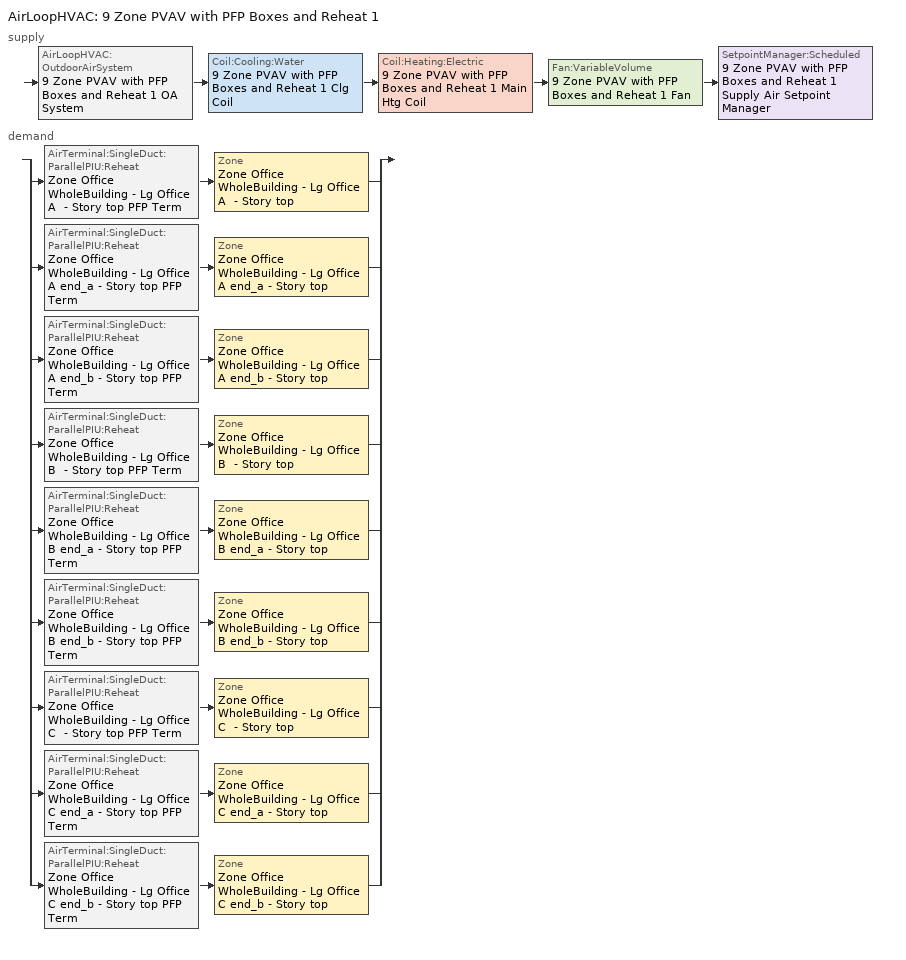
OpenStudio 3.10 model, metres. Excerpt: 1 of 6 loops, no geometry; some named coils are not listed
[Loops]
AirLoopHVAC '9 Zone PVAV with PFP Boxes and Reheat 1'
 supply: AirLoopHVAC:OutdoorAirSystem '9 Zone PVAV with PFP Boxes and Reheat 1 OA System' > Coil:Cooling:Water '9 Zone PVAV with PFP Boxes and Reheat 1 Clg Coil' > Coil:Heating:Electric '9 Zone PVAV with PFP Boxes and Reheat 1 Main Htg Coil' > Fan:VariableVolume '9 Zone PVAV with PFP Boxes and Reheat 1 Fan' > SetpointManager:Scheduled '9 Zone PVAV with PFP Boxes and Reheat 1 Supply Air Setpoint Manager'
 demand: split
  | AirTerminal:SingleDuct:ParallelPIU:Reheat 'Zone Office WholeBuilding - Lg Office A  - Story top PFP Term' > Zone 'Zone Office WholeBuilding - Lg Office A  - Story top'
  | AirTerminal:SingleDuct:ParallelPIU:Reheat 'Zone Office WholeBuilding - Lg Office A end_a - Story top PFP Term' > Zone 'Zone Office WholeBuilding - Lg Office A end_a - Story top'
  | AirTerminal:SingleDuct:ParallelPIU:Reheat 'Zone Office WholeBuilding - Lg Office A end_b - Story top PFP Term' > Zone 'Zone Office WholeBuilding - Lg Office A end_b - Story top'
  | AirTerminal:SingleDuct:ParallelPIU:Reheat 'Zone Office WholeBuilding - Lg Office B  - Story top PFP Term' > Zone 'Zone Office WholeBuilding - Lg Office B  - Story top'
  | AirTerminal:SingleDuct:ParallelPIU:Reheat 'Zone Office WholeBuilding - Lg Office B end_a - Story top PFP Term' > Zone 'Zone Office WholeBuilding - Lg Office B end_a - Story top'
  | AirTerminal:SingleDuct:ParallelPIU:Reheat 'Zone Office WholeBuilding - Lg Office B end_b - Story top PFP Term' > Zone 'Zone Office WholeBuilding - Lg Office B end_b - Story top'
  | AirTerminal:SingleDuct:ParallelPIU:Reheat 'Zone Office WholeBuilding - Lg Office C  - Story top PFP Term' > Zone 'Zone Office WholeBuilding - Lg Office C  - Story top'
  | AirTerminal:SingleDuct:ParallelPIU:Reheat 'Zone Office WholeBuilding - Lg Office C end_a - Story top PFP Term' > Zone 'Zone Office WholeBuilding - Lg Office C end_a - Story top'
  | AirTerminal:SingleDuct:ParallelPIU:Reheat 'Zone Office WholeBuilding - Lg Office C end_b - Story top PFP Term' > Zone 'Zone Office WholeBuilding - Lg Office C end_b - Story top'
[Sizing:Zone] Zone Cooling Design Supply Air Temperature Input Method=SupplyAirTemperature; Zone Cooling Design Supply Air Temperature {C}=12.7778; Zone Cooling Design Supply Air Temperature Difference {deltaC}=11.11; Zone Heating Design Supply Air Temperature Input Method=SupplyAirTemperature; Zone Heating Design Supply Air Temperature {C}=40; Zone Heating Design Supply Air Temperature Difference {deltaC}=11.11; Zone Cooling Design Supply Air Humidity Ratio {kg-H2O/kg-air}=0.0085; Zone Heating Design Supply Air Humidity Ratio {kg-H2O/kg-air}=0.008; Cooling Design Air Flow Method=DesignDay; Heating Design Air Flow Method=DesignDay; Heating Maximum Air Flow Fraction=1; Account for Dedicated Outdoor Air System=No; Dedicated Outdoor Air System Control Strategy=NeutralSupplyAir; Dedicated Outdoor Air Low Setpoint Temperature for Design {C}=autosize; Dedicated Outdoor Air High Setpoint Temperature for Design {C}=autosize; Zone Load Sizing Method=Sensible Load Only No Latent Load; Zone Latent Cooling Design Supply Air Humidity Ratio Input Method=HumidityRatioDifference; Zone Cooling Design Supply Air Humidity Ratio Difference {kgWater/kgDryAir}=0.005; Zone Latent Heating Design Supply Air Humidity Ratio Input Method=HumidityRatioDifference; Zone Humidification Design Supply Air Humidity Ratio Difference {kgWater/kgDryAir}=0.005; Sizing Option=Coincident
Zone Office WholeBuilding - Lg Office A end_a - Story top; Zone Office WholeBuilding - Lg Office B end_a - Story top; Zone Office WholeBuilding - Lg Office C end_a - Story top; Zone Office WholeBuilding - Lg Office A  - Story top; Zone Office WholeBuilding - Lg Office B  - Story top; Zone Office WholeBuilding - Lg Office C  - Story top; Zone Office WholeBuilding - Lg Office A end_b - Story top; Zone Office WholeBuilding - Lg Office B end_b - Story top; Zone Office WholeBuilding - Lg Office C end_b - Story top
[Zone equipment]
Zone Office WholeBuilding - Lg Office A end_a - Story top: Zone Office WholeBuilding - Lg Office A end_a - Story top PFP Term
Zone Office WholeBuilding - Lg Office B end_a - Story top: Zone Office WholeBuilding - Lg Office B end_a - Story top PFP Term
Zone Office WholeBuilding - Lg Office C end_a - Story top: Zone Office WholeBuilding - Lg Office C end_a - Story top PFP Term
Zone Office WholeBuilding - Lg Office A  - Story top: Zone Office WholeBuilding - Lg Office A  - Story top PFP Term
Zone Office WholeBuilding - Lg Office B  - Story top: Zone Office WholeBuilding - Lg Office B  - Story top PFP Term
Zone Office WholeBuilding - Lg Office C  - Story top: Zone Office WholeBuilding - Lg Office C  - Story top PFP Term
Zone Office WholeBuilding - Lg Office A end_b - Story top: Zone Office WholeBuilding - Lg Office A end_b - Story top PFP Term
Zone Office WholeBuilding - Lg Office B end_b - Story top: Zone Office WholeBuilding - Lg Office B end_b - Story top PFP Term
Zone Office WholeBuilding - Lg Office C end_b - Story top: Zone Office WholeBuilding - Lg Office C end_b - Story top PFP Term
[SetpointManager:Scheduled]
9 Zone PVAV with PFP Boxes and Reheat 1 Supply Air Setpoint Manager: Control Variable=Temperature; Schedule=Supply Air Temp - 55.0F; Setpoint Node or NodeList=9 Zone PVAV with PFP Boxes and Reheat 1 Supply Outlet Node
[AirLoopHVAC]
9 Zone PVAV with PFP Boxes and Reheat 1: Availability Schedule=9 Zone PVAV with PFP Boxes and Reheat 1_constant_night_fan_schedule; Design Supply Air Flow Rate {m3/s}=28.1938; Design Return Air Flow Fraction of Supply Air Flow=1
[Sizing:System]
9 Zone PVAV with PFP Boxes and Reheat 1: Type of Load to Size On=Sensible; Design Outdoor Air Flow Rate {m3/s}=28.1938; Central Heating Maximum System Air Flow Ratio=0.3; Preheat Design Temperature {C}=7.22222; Preheat Design Humidity Ratio {kg-H2O/kg-Air}=0.008; Precool Design Temperature {C}=12.7778; Precool Design Humidity Ratio {kg-H2O/kg-Air}=0.008; Central Cooling Design Supply Air Temperature {C}=12.7778; Central Heating Design Supply Air Temperature {C}=12.7778; Sizing Option=Coincident; 100% Outdoor Air in Cooling=No; 100% Outdoor Air in Heating=No; Central Cooling Design Supply Air Humidity Ratio {kg-H2O/kg-Air}=0.0085; Central Heating Design Supply Air Humidity Ratio {kg-H2O/kg-Air}=0.008; Cooling Design Air Flow Method=DesignDay; Heating Design Air Flow Method=DesignDay; System Outdoor Air Method=ZoneSum; Zone Maximum Outdoor Air Fraction=1; Cooling Supply Air Flow Rate Per Floor Area {m3/s-m2}=0.00996765; Cooling Fraction of Autosized Cooling Supply Air Flow Rate=1; Cooling Supply Air Flow Rate Per Unit Cooling Capacity {m3/s-W}=3.94755e-05; Heating Supply Air Flow Rate Per Floor Area {m3/s-m2}=0.00996765; Heating Fraction of Autosized Heating Supply Air Flow Rate=1; Heating Fraction of Autosized Cooling Supply Air Flow Rate=1; Heating Supply Air Flow Rate Per Unit Heating Capacity {m3/s-W}=3.15882e-05; Cooling Design Capacity Method=CoolingDesignCapacity; Cooling Design Capacity {W}=401836; Cooling Design Capacity Per Floor Area {W/m2}=234.7; Fraction of Autosized Cooling Design Capacity=1; Heating Design Capacity Method=HeatingDesignCapacity; Heating Design Capacity {W}=0; Heating Design Capacity Per Floor Area {W/m2}=157; Fraction of Autosized Heating Design Capacity=1; Central Cooling Capacity Control Method=OnOff; Occupant Diversity=1
[Fan:VariableVolume]
9 Zone PVAV with PFP Boxes and Reheat 1 Fan: Availability Schedule=Always On Discrete; Fan Total Efficiency=0.61165; Pressure Rise {Pa}=1389.92; Maximum Flow Rate {m3/s}=28.1938; Fan Power Minimum Flow Rate Input Method=Fraction; Fan Power Minimum Flow Fraction=0.25; Fan Power Minimum Air Flow Rate {m3/s}=0; Motor Efficiency=0.941; Motor In Airstream Fraction=1; Fan Power Coefficient 1=0.189848; Fan Power Coefficient 2=0.31447; Fan Power Coefficient 3=0.495682; Fan Power Coefficient 4=0; Fan Power Coefficient 5=0
[Coil:Heating:Electric] Availability Schedule=Always On Discrete; Efficiency=1
Name | Nominal Capacity {W}
9 Zone PVAV with PFP Boxes and Reheat 1 Main Htg Coil | 127627
Zone Office WholeBuilding - Lg Office A  - Story top Electric Reheat Coil | 266873
Zone Office WholeBuilding - Lg Office A end_a - Story top Electric Reheat Coil | 15277.9
Zone Office WholeBuilding - Lg Office A end_b - Story top Electric Reheat Coil | 13989.8
Zone Office WholeBuilding - Lg Office B  - Story top Electric Reheat Coil | 227266
Zone Office WholeBuilding - Lg Office B end_a - Story top Electric Reheat Coil | 40633.1
Zone Office WholeBuilding - Lg Office B end_b - Story top Electric Reheat Coil | 46798.9
Zone Office WholeBuilding - Lg Office C  - Story top Electric Reheat Coil | 179740
Zone Office WholeBuilding - Lg Office C end_a - Story top Electric Reheat Coil | 10324.9
Zone Office WholeBuilding - Lg Office C end_b - Story top Electric Reheat Coil | 13147.6
[Controller:OutdoorAir]
9 Zone PVAV with PFP Boxes and Reheat 1 OA Controller: Minimum Outdoor Air Flow Rate {m3/s}=1.88779; Maximum Outdoor Air Flow Rate {m3/s}=28.1938; Economizer Control Type=NoEconomizer; Economizer Control Action Type=ModulateFlow; Economizer Maximum Limit Dry-Bulb Temperature {C}=12.7778; Economizer Maximum Limit Enthalpy {J/kg}=64000; Lockout Type=LockoutWithHeating; Minimum Limit Type=FixedMinimum; Minimum Outdoor Air Schedule=9 Zone PVAV with PFP Boxes and Reheat 1_night_ventcycle_schedule; Controller Mechanical Ventilation=9 Zone PVAV with PFP Boxes and Reheat 1 Vent Controller; High Humidity Control=No; High Humidity Outdoor Air Flow Ratio=1; Control High Indoor Humidity Based on Outdoor Humidity Ratio=Yes; Heat Recovery Bypass Control Type=BypassWhenWithinEconomizerLimits; Economizer Operation Staging=InterlockedWithMechanicalCooling
[Controller:MechanicalVentilation]
9 Zone PVAV with PFP Boxes and Reheat 1 Vent Controller: Availability Schedule=Always On Discrete; System Outdoor Air Method=ZoneSum
[AirLoopHVAC:OutdoorAirSystem]
9 Zone PVAV with PFP Boxes and Reheat 1 OA System: Controller=9 Zone PVAV with PFP Boxes and Reheat 1 OA Controller
[Fan:ConstantVolume] Availability Schedule=9 Zone PVAV with PFP Boxes and Reheat 1_constant_night_fan_schedule; Fan Total Efficiency=0.4675; Pressure Rise {Pa}=0; Motor Efficiency=0.85; Motor In Airstream Fraction=1
Name | Maximum Flow Rate {m3/s}
Zone Office WholeBuilding - Lg Office A  - Story top PFP Term Fan | 12.1197
Zone Office WholeBuilding - Lg Office A end_a - Story top PFP Term Fan | 0.700581
Zone Office WholeBuilding - Lg Office A end_b - Story top PFP Term Fan | 0.640126
Zone Office WholeBuilding - Lg Office B  - Story top PFP Term Fan | 8.70347
Zone Office WholeBuilding - Lg Office B end_a - Story top PFP Term Fan | 1.83026
Zone Office WholeBuilding - Lg Office B end_b - Story top PFP Term Fan | 2.1197
Zone Office WholeBuilding - Lg Office C  - Story top PFP Term Fan | 8.02927
Zone Office WholeBuilding - Lg Office C end_a - Story top PFP Term Fan | 0.468115
Zone Office WholeBuilding - Lg Office C end_b - Story top PFP Term Fan | 0.600603
[AirTerminal:SingleDuct:ParallelPIU:Reheat] Availability Schedule=Always On Discrete; Maximum Hot Water or Steam Flow Rate {m3/s}=Autosize; Minimum Hot Water or Steam Flow Rate {m3/s}=0; Convergence Tolerance=0.001; Fan Control Type=ConstantSpeed; Minimum Fan Turn Down Ratio=0.3; Heating Control Type=Staged; Design Heating Discharge Air Temperature {C}=32.1; High Limit Heating Discharge Air Temperature {C}=37.7
Name | Maximum Primary Air Flow Rate {m3/s} | Maximum Secondary Air Flow Rate {m3/s} | Minimum Primary Air Flow Fraction | Fan On Flow Fraction | Fan | Reheat Coil
Zone Office WholeBuilding - Lg Office A  - Story top PFP Term | 12.1197 | 12.1197 | 0.0216119 | 0.0216119 | Zone Office WholeBuilding - Lg Office A  - Story top PFP Term Fan | Zone Office WholeBuilding - Lg Office A  - Story top Electric Reheat Coil
Zone Office WholeBuilding - Lg Office A end_a - Story top PFP Term | 0.700581 | 0.700581 | 0.0151572 | 0.0151572 | Zone Office WholeBuilding - Lg Office A end_a - Story top PFP Term Fan | Zone Office WholeBuilding - Lg Office A end_a - Story top Electric Reheat Coil
Zone Office WholeBuilding - Lg Office A end_b - Story top PFP Term | 0.640126 | 0.640126 | 0.0165886 | 0.0165886 | Zone Office WholeBuilding - Lg Office A end_b - Story top PFP Term Fan | Zone Office WholeBuilding - Lg Office A end_b - Story top Electric Reheat Coil
Zone Office WholeBuilding - Lg Office B  - Story top PFP Term | 8.70347 | 8.70347 | 0.140443 | 0.140443 | Zone Office WholeBuilding - Lg Office B  - Story top PFP Term Fan | Zone Office WholeBuilding - Lg Office B  - Story top Electric Reheat Coil
Zone Office WholeBuilding - Lg Office B end_a - Story top PFP Term | 1.83026 | 1.83026 | 0.0270752 | 0.0270752 | Zone Office WholeBuilding - Lg Office B end_a - Story top PFP Term Fan | Zone Office WholeBuilding - Lg Office B end_a - Story top Electric Reheat Coil
Zone Office WholeBuilding - Lg Office B end_b - Story top PFP Term | 2.1197 | 2.1197 | 0.023378 | 0.023378 | Zone Office WholeBuilding - Lg Office B end_b - Story top PFP Term Fan | Zone Office WholeBuilding - Lg Office B end_b - Story top Electric Reheat Coil
Zone Office WholeBuilding - Lg Office C  - Story top PFP Term | 8.02927 | 8.02927 | 0.032622 | 0.032622 | Zone Office WholeBuilding - Lg Office C  - Story top PFP Term Fan | Zone Office WholeBuilding - Lg Office C  - Story top Electric Reheat Coil
Zone Office WholeBuilding - Lg Office C end_a - Story top PFP Term | 0.468115 | 0.468115 | 0.0226842 | 0.0226842 | Zone Office WholeBuilding - Lg Office C end_a - Story top PFP Term Fan | Zone Office WholeBuilding - Lg Office C end_a - Story top Electric Reheat Coil
Zone Office WholeBuilding - Lg Office C end_b - Story top PFP Term | 0.600603 | 0.600603 | 0.0176803 | 0.0176803 | Zone Office WholeBuilding - Lg Office C end_b - Story top PFP Term Fan | Zone Office WholeBuilding - Lg Office C end_b - Story top Electric Reheat Coil
[Schedule:Ruleset]
Supply Air Temp - 55.0F: Default Day Schedule=Supply Air Temp - 55.0F Default
[Schedule:Day]
Supply Air Temp - 55.0F Default; Supply Air Temp - 55.0F Default 1; Supply Air Temp - 55.0F Default 2: 24, 0, 12.7778
[Schedule:Rule] Schedule Ruleset=Supply Air Temp - 55.0F; Date Specification Type=DateRange; Start Month=1; End Month=12
Name | Rule Order | Day Schedule | Apply Saturday | Start Day | End Day | Apply Sunday
Schedule Rule 34 | 1 | Supply Air Temp - 55.0F Default 1 | Yes | 6 | 29
Schedule Rule 35 | 0 | Supply Air Temp - 55.0F Default 2 |  | 7 | 30 | Yes
[Schedule:Constant] Value=1
Always On Discrete; 9 Zone PVAV with PFP Boxes and Reheat 1_night_ventcycle_schedule; 9 Zone PVAV with PFP Boxes and Reheat 1_constant_night_fan_schedule
